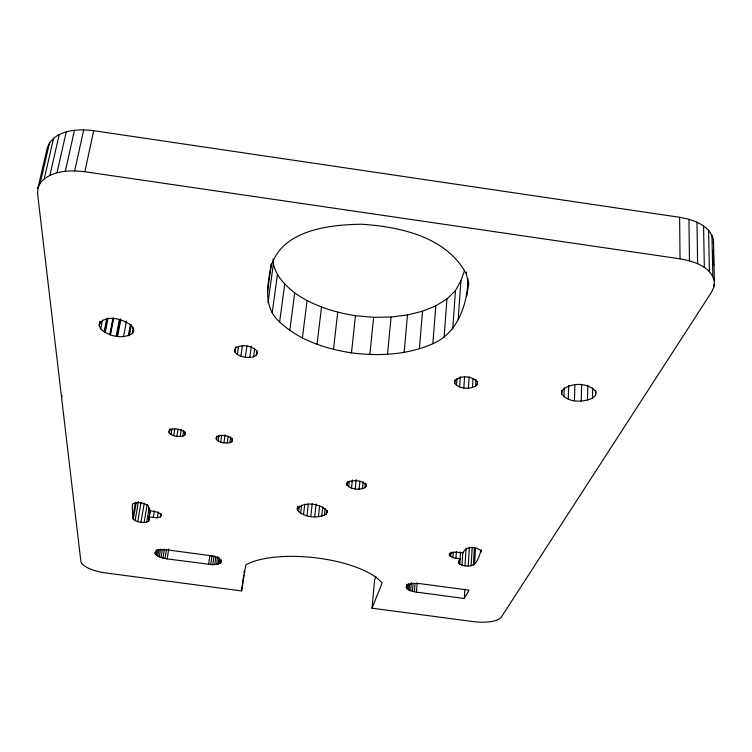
<?xml version="1.0" encoding="UTF-8"?>
<svg xmlns="http://www.w3.org/2000/svg" width="752" height="752" viewBox="0 0 752 752"><rect width="100%" height="100%" fill="white"/><g stroke="black" fill="none" stroke-linecap="round" stroke-linejoin="round"><path stroke-width="1.13" d="M561.782 390.382L561.669 393.851C568.437 403.044 582.922 402.405 592.482 398.193L592.708 387.797M592.482 398.193L595.584 395.317L595.678 390.683M587.472 400.158L587.82 385.184M581.24 401.079L581.644 384.977M574.434 400.778L574.876 384.686M563.906 396.849L564.197 387.628M568.296 399.256L568.709 385.456M37.92 188.235L37.6 193.913L80.849 561.236A24.252 8.422 9.2 0 0 105.496 572.911L241.608 590.931L245.754 564.902A74.73 26.555 6.4 0 1 318.387 558.163A74.73 26.555 6.4 0 1 382.11 583.091L372.024 608.199L473.44 621.631A23.867 8.234 4.1 0 0 501.377 617.044L711.74 291.861L714.071 286.615L714.4 281.398L713.488 240.32C710.255 225.205 693.081 219.575 679.629 217.29L93.709 130.698C77.418 128.564 53.984 129.767 47.291 147.834L37.92 188.235L40.185 183.168L49.576 142.626M481.092 552.062L481.092 550.784C476.411 546.676 465.356 545.501 463.11 552.889C458.654 552.466 453.005 550.878 449.348 554.271L449.405 555.521L452.93 557.693L460.008 558.896L458.532 563.079C461.747 566.275 466.889 566.228 471.109 565.767C477.501 564.085 479.56 555.126 481.224 549.759M473.337 565.072L474.38 547.484M474.587 564.019L475.518 548.189M713.3 243.545L713.488 240.32M468.223 566.049L469.37 547.324M471.109 565.767L472.237 547.033M475.584 386.218L477.351 384.253L477.341 382.025C472.228 375.803 460.102 374.872 454.659 381.057L454.725 383.276C459.538 389.188 469.116 389.367 475.584 386.218L476.007 379.328M464.999 565.861L466.09 548.311M477.351 384.253L477.492 381.95M464.36 598.498L469.013 590.17L420.396 583.684C415.903 583.543 408.496 582.208 406.174 587.077C407.716 590.94 412.886 591.335 416.448 592.115L464.36 598.498L464.933 589.164M458.532 563.079L458.682 560.738M459.763 564.244L460.45 552.09M472.444 387.571L473.027 378.397M461.991 565.213L462.809 552.344M452.93 557.693L453.306 552.015M455.966 558.351L456.408 551.545M468.393 388.211L469.135 376.752M459.613 386.97L460.318 376.667M271.209 264.309C267.778 283.711 262.514 307.117 279.622 321.931C299.061 340.327 325.541 348.759 351.466 352.876C378.754 356.326 407.415 355.01 432.842 343.692C457.94 333.108 467.612 303.827 467.988 278.588M449.405 555.521L449.555 553.246M466.804 295.997L468.797 282.865M450.674 556.706L450.974 552.156M463.834 388.013L464.595 376.564M454.725 383.276L454.969 379.835M456.483 385.325L456.953 378.453M468.646 285.205L466.475 274.348L466.625 272.064M458.184 319.553L460.901 280.825L464.407 270.889M452.732 328.981L455.486 290.563L460.901 280.825M444.112 337.046L446.961 298.92L455.486 290.563M416.448 592.115L417.172 582.791M410.705 590.762L411.353 582.593M412.463 591.316L413.102 583.157M432.842 343.692L435.822 305.829L446.961 298.92M414.39 591.777L415.029 583.618M406.4 587.857L406.691 584.351M406.992 588.637L407.274 585.131M407.932 589.399L408.402 583.561M409.173 590.113L409.643 584.276M419.39 348.843L422.521 311.196L435.822 305.829M404.153 352.425L407.471 314.966L422.521 311.196M372.024 608.199L374.618 579.933L375.878 576.662M387.534 354.352L391.059 317.043L407.471 314.966M364.946 487.728L366.215 486.271L365.942 484.608C361.327 480.208 353.59 479.673 347.875 482.135L346.663 483.602L346.963 485.275C351.607 489.599 359.249 490.144 364.946 487.728L365.387 483.207M366.215 486.271L366.431 484.015M359.099 489.138L359.917 480.97M362.455 488.706L363.15 481.703M355.226 488.941L356.166 479.607M369.862 354.54L373.612 317.316L391.059 317.043M348.684 486.826L349.285 480.989M351.532 488.104L352.359 479.936M346.963 485.275L347.321 481.882M561.669 393.851L562.007 390.579C570.524 382.101 588.684 382.157 596.045 392.055L595.584 395.317M351.466 352.876L355.452 315.69C333.935 312.324 312.625 305.556 294.699 292.904C284.19 284.566 273.136 273.286 273.089 258.998M297.482 506.322L297.378 510.185C304.193 517.677 317.617 518.861 326.321 514.114L326.697 510.721M326.321 514.114L327.496 510.392M321.753 516.21L322.787 506.876M324.45 515.327L325.193 508.559M318.416 516.718L319.6 506.237M310.773 516.492L312.249 503.69M333.484 349.398L337.714 312.193M314.684 516.821L316.131 504.009M306.976 515.778L308.329 504.131M300.65 513.353L301.618 505.194M303.517 514.706L304.748 504.216M317.034 344.378L321.508 307.107M297.378 510.185L297.783 506.801M298.553 511.811L299.221 506.181M302.379 338.015L307.07 300.612M289.802 330.466L294.699 292.904M241.608 590.931L243.733 575.12M244.043 572.855L244.344 570.599M279.622 321.931L284.698 284.153M272.224 312.588L277.441 274.565M267.439 292.274L271.406 263.886M268.003 302.624L273.343 264.328M253.565 356.777L256.253 355.348L257.447 353.28L256.827 350.949C251.619 345.488 242.041 344.031 235.536 347.95L234.408 350.037L235.085 352.359C239.653 357.303 247.267 358.281 253.565 356.777L254.702 348.778M256.253 355.348L256.902 350.761M218.08 564.103L220.355 563.06L221.267 561.641C219.875 556.969 213.512 556.452 209.441 555.512L167.367 549.9C163.438 549.768 156.98 548.481 154.94 552.795C156.707 557.401 162.902 557.975 167.132 558.905L212.769 564.724L218.08 564.103L219.048 557.373M219.368 563.633L220.016 559.15M220.355 563.06L220.834 559.685M249.777 357.463L251.412 346.042M220.994 562.383L221.314 560.137M229.858 442.618L231.766 441.715L232.575 440.399L232.086 438.895C228.091 435.314 221.53 434.318 216.736 436.78L215.956 438.115L216.473 439.61C219.979 442.89 225.309 443.511 229.858 442.618L230.704 436.818M212.769 564.724L214.076 555.766M231.766 441.715L232.274 438.237M214.724 564.649L215.862 556.818M245.274 357.275L246.929 345.864M216.52 564.442L217.648 556.602M208.577 564.432L209.893 555.484M227.151 443.031L228.166 436.075M240.866 356.213L242.37 345.939M210.701 564.649L212.008 555.69M220.712 442.138L221.746 435.192M235.085 352.359L235.931 346.644M223.899 442.872L225.102 434.759M237.35 354.502L238.534 346.503M216.473 439.61L216.999 436.132M218.146 441.01L219.02 435.211M167.132 558.905L168.749 548.847M162.958 558.087L164.406 549.139M182.802 436.141L184.635 435.229L185.359 433.895L184.766 432.381C180.724 428.884 174.154 427.691 169.369 430.257L168.674 431.601L169.294 433.124C172.875 436.339 178.196 437.081 182.802 436.141L183.742 430.351M184.635 435.229L185.18 431.864M165.008 558.557L166.455 549.609M176.889 436.404L178.036 429.458M157.788 556.066L158.898 549.345M159.292 556.818L160.571 548.979M180.132 436.564L181.26 429.608M161.031 557.495L162.31 549.665M173.665 435.671L174.812 428.725M150.25 510.27L149.103 517.056L157.375 517.743L160.42 516.972L160.984 513.569M155.119 553.604L155.495 551.357M155.673 554.44L156.416 549.947M156.566 555.267L157.497 549.656M153.239 517.611L154.376 510.824M169.294 433.124L170.046 428.631M171.052 434.524L172.011 428.734M157.375 517.743L158.315 512.074M160.42 516.972L161.548 515.505L160.467 513.729L157.431 512.121L149.084 510.561L148.407 505.88C144.14 502.712 137.795 501.49 132.888 503.784L132.267 504.996L132.643 518.043L133.32 519.369C137.531 522.396 143.651 523.561 148.473 521.409L150.372 510.147M144.111 522.499L147.185 504.526M146.715 522.179L149.197 507.562M137.738 521.644L141.038 502.552M140.934 522.32L144.205 503.238M132.643 518.043L135.398 502.261M133.32 519.369L136.262 502.486M135.106 520.619L138.424 501.509M132.343 333.503L133.377 327.947M99.931 321.64L99.151 325.306L100.721 328.897C108.833 336.464 122.886 339.631 132.549 333.38L133.471 328.831M128.329 335.712L130.416 324.629M128.93 335.589L131.008 324.507M129.363 335.336L131.224 325.353M123.525 336.661L126.458 321.16M116.175 336.219L119.352 319.628M116.87 336.388L120.264 318.688M117.613 336.417L120.79 319.826M109.82 334.621L113.044 318.021M110.149 334.772L113.373 318.171M110.375 334.856L113.599 318.246M104.161 331.801L106.775 318.5M104.584 332.168L107.198 318.867M105.242 332.478L108.072 318.068M99.32 325.701L100.204 321.245M100.721 328.897L102.479 320.004M61.579 397.601L62.059 395.317M40.185 183.168C50.76 170.225 69.588 169.943 84.854 171.738L93.709 130.698M74.683 170.864L83.698 129.842M65.33 171.23L74.467 130.256M57.002 172.753L66.242 131.863M49.905 175.319L59.229 134.533M44.236 178.835L53.608 138.161M270.72 267.778C280.778 230.093 328.991 224.613 361.684 224.246C400.252 226.719 447.13 237.03 466.475 274.348M99.151 325.306C103.776 313.011 125.415 319.318 132.399 326.612L133.837 330.203L132.549 333.38M148.473 521.409L149.112 520.262L149.103 517.056M297.209 508.578C304.532 501.076 320.427 503.53 327.158 511.05L327.252 512.657M355.452 315.69L373.612 317.316M84.854 171.738L680.034 258.82C693.447 261.17 710.884 266.311 714.4 281.398M713.272 250.369L713.61 265.569M714.015 284.275L714.071 286.615M711.937 235.141L712.83 276.351M708.591 230.3L709.427 271.622M703.562 225.929L704.323 267.345M696.963 222.207L697.64 263.689M688.935 219.274L689.481 260.803M679.629 217.29L680.034 258.82"/></g></svg>
